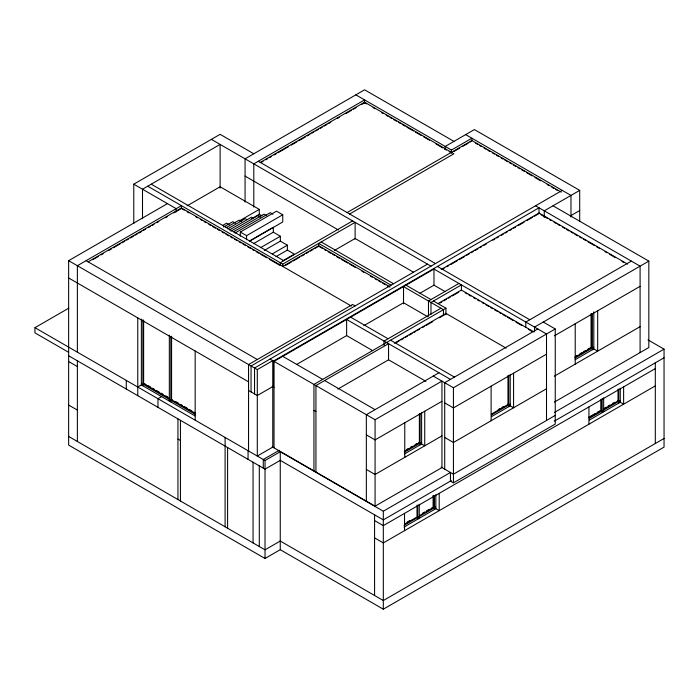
<?xml version="1.0" encoding="UTF-8"?>
<svg xmlns="http://www.w3.org/2000/svg" width="699" height="699" viewBox="0 0 699 699"><rect width="100%" height="100%" fill="white"/><g stroke="black" fill="none" stroke-linecap="round" stroke-linejoin="round"><path stroke-width="1.05" d="M133.771 223.488L133.771 184.178L220.115 134.322L253.798 153.78M68.642 352.313L34.95 332.864L34.95 327.674L265.026 460.51L280.255 451.72L280.255 549.694L265.026 558.475L68.642 445.097L68.642 260.675L167.454 203.627M87.995 261.889L181.434 207.944L351.352 306.048M260.177 162.483L364.598 102.194L453.931 153.78L349.509 214.069M92.714 259.748L98.376 256.472M101.206 254.838L103.094 253.754M108.756 250.478L111.587 248.844M113.474 247.761L120.088 243.942M121.975 242.85L124.806 241.216M126.694 240.124L128.581 239.041M130.468 237.948L133.299 236.314M135.187 235.222L137.074 234.13M138.961 233.047L141.792 231.413M143.679 230.321L145.567 229.228M148.398 227.594L150.285 226.502M152.172 225.419L154.06 224.327M156.891 222.693L158.778 221.6M165.383 217.791L167.271 216.699M173.885 212.88L180.491 209.071M261.111 162.518L262.999 161.434M265.821 159.8L267.7 158.717M269.578 157.633L271.465 156.541M274.288 154.916L276.166 153.832M278.045 152.74L288.399 146.773M291.221 145.139L296.865 141.88M298.744 140.796L305.332 136.995M307.211 135.903L310.033 134.278M311.911 133.186L313.799 132.102M315.677 131.019L318.499 129.385M320.378 128.301L322.265 127.218M324.144 126.126L326.966 124.501M328.845 123.417L330.732 122.325M337.311 118.524L339.198 117.441M345.787 113.64L351.431 110.381M353.31 109.289L356.132 107.663M361.776 104.404L364.598 102.77L366.477 103.863M187.087 205.838L220.115 186.773L259.294 209.385L259.294 215.152M34.95 327.674L68.834 308.11M222.885 225.305L226.598 223.164L229.272 224.702M223.558 227.018L232.837 221.662L235.511 223.208M226.092 227.664L239.075 220.168L241.749 221.705M239.477 220.832L259.294 209.385M227.691 228.844L245.314 218.665L247.097 219.696M229.289 230.023L251.553 217.171L253.335 218.193M251.745 218.647L259.294 214.287L261.915 215.808M230.888 231.203L257.791 215.668L260.465 217.214M233.414 231.85L264.03 214.174L266.703 215.711M235.013 233.029L270.268 212.671L272.942 214.217M240.325 236.183L240.325 232.068L276.507 211.177L282.746 214.776L282.746 221.976L249.351 241.26M240.325 232.068L246.564 235.668L282.746 214.776M249.753 240.919L273.335 227.297L273.335 232.444M253.527 243.636L273.335 232.199L280.351 236.245L280.351 241.391M260.535 247.682L280.351 236.245M264.309 250.399L280.351 241.146L287.368 245.192L287.368 250.338M355.861 94.854L451.44 150.032L471.904 138.219L471.904 140.377M272.269 253.903L287.368 245.192M347.01 212.627L471.904 140.525L561.297 192.129M454.062 151.395L459.697 148.144M462.511 146.519L468.147 143.269M470.025 142.185L471.904 140.525M276.044 256.629L287.368 250.093L294.375 254.139L283.051 260.675M352.619 220.91L280.255 262.693L280.255 264.86M147.742 186.196L282.746 264.135L355.118 222.352L355.118 239.119M282.746 266.441L318.683 245.698L390.112 286.931M285.585 265.375L291.256 262.108M293.152 261.015L299.766 257.188M301.662 256.096L304.493 254.462M306.389 253.37L308.276 252.278M310.173 251.186L313.003 249.543M314.899 248.451L317.739 246.817M334.375 250.469L355.118 238.49L413.389 272.129M137.764 387.028L141.539 384.852M143.627 320.098L143.627 383.646L146.012 384.45M161.749 396.525L157.974 398.701L157.974 407.342M171.578 336.236L171.578 399.784L172.076 399.496M427.482 264.135L251.055 365.996L251.055 391.929M562.232 190.373L254.55 368.015L254.55 393.948M257.293 369.596L272.767 360.667L272.767 447.107L257.293 456.045L257.293 369.596L68.642 260.675M441.226 269.456L539.025 212.994L627.588 264.117M442.17 269.491L444.048 268.407M446.871 266.773L448.749 265.69M450.628 264.606L457.216 260.806M459.094 259.713L464.739 256.454M466.617 255.371L469.44 253.746M471.318 252.654L473.197 251.57M475.084 250.487L477.898 248.861M479.785 247.769L481.663 246.686M483.542 245.602L486.364 243.968M492.952 240.168L494.831 239.084M496.709 238.001L498.588 236.909M501.41 235.283L503.289 234.2M505.176 233.108L507.055 232.024M509.877 230.399L511.755 229.316M513.634 228.224L515.521 227.14M518.343 225.515L523.979 222.256M526.801 220.622L532.446 217.363M534.324 216.279L539.025 213.562L539.025 207.804L273.51 361.095L273.51 387.028M579.707 221.443L579.707 190.373L544.268 210.827L544.268 217.31M296.839 364.345L346.634 335.599L372.628 350.61M363.847 325.655L403.524 302.746L427.858 316.796M419.994 293.239L433.974 285.175L445.062 291.57M272.767 386.599L257.293 395.529L248.556 390.488M570.969 215.58L579.707 210.539M458.928 283.445L428.478 301.016L428.478 316.149M438.133 303.515L461.419 290.068L534.01 331.981M439.994 303.017L441.855 301.942M443.716 300.867L446.512 299.251M448.374 298.176L450.243 297.101M452.104 296.026L458.623 292.261M440.955 308.224L384.066 341.068L384.066 345.393M445.945 314.707L445.945 308.224L313.938 384.433L313.938 470.881M394.306 343.226L445.945 313.405M396.184 342.72L398.998 341.086M400.877 340.002L403.699 338.377M405.577 337.294L407.447 336.21M409.326 335.127L412.148 333.502M414.026 332.418L415.905 331.335M417.784 330.251L419.662 329.168M422.476 327.534L424.354 326.45M426.233 325.367L432.803 321.575M439.374 317.783L445.01 314.524M337.827 389.09L388.557 359.802L425.892 381.357M279.303 450.252L263.278 459.496L263.278 468.147M280.255 460.361L265.026 469.151L68.642 355.765M631.363 261.111L525.805 322.056L525.805 327.455M438.963 372.768L366.346 414.69L366.346 501.139M554.324 402.117L648.829 347.552L648.829 261.111L534.534 327.097L534.534 331.413M270.024 359.076L375.075 419.732L441.96 381.121L441.96 467.57L375.075 506.181L272.199 446.783M537.784 328.967L444.704 382.711L444.704 469.151M433.223 376.079L453.433 387.753L555.251 328.967L555.251 424.057L453.433 482.843L450.444 481.113L450.444 472.463L383.314 511.222L278.508 450.715M554.324 335.843L640.092 286.319M441.96 401.296L375.075 439.907L366.346 434.865M546.513 354.183L453.433 407.919L444.704 402.877M406.617 449.501L408.504 448.417M410.392 447.325L412.27 446.233M415.101 444.608L416.988 443.516M404.293 451.423L419.374 442.712L419.374 413.738M404.38 452.236L421.619 442.284M404.38 453.966L421.619 444.014L421.619 412.672M575.303 356.438L577.156 355.363M579.934 353.764L581.786 352.689M583.648 351.623L585.5 350.548M587.352 349.483L590.131 347.875M574.875 357.259L591.555 347.63L591.555 314M575.085 358.002L593.801 347.193M441.96 435.87L375.075 474.481L366.346 469.44M575.085 359.732L593.801 348.923L593.801 311.85M554.324 376.184L640.092 326.66M498.195 409.597L500.047 408.531M501.899 407.456L503.752 406.39M491.275 414.166L507.963 404.538L507.963 375.564M491.493 414.909L510.209 404.101M491.493 416.639L510.209 405.831L510.209 374.498M280.255 541.043L265.026 549.833L68.642 436.447M546.513 388.758L453.433 442.502L444.704 437.452M554.403 412.445L664.05 349.142L664.05 447.107L383.314 609.196L280.343 549.746M555.251 415.416L453.433 474.193L441.165 467.115M451.371 480.571L383.314 519.864L280.177 460.318M554.263 421.174L664.05 357.783M655.312 368.591L383.314 525.631L374.577 520.589M407.063 522.144L409.894 520.51M422.72 513.11L424.608 512.018M426.495 510.925L429.326 509.291M431.213 508.208L433.598 507.404L433.598 495.705M588.645 417.312L595.251 413.493M597.138 412.41L599.969 410.776M604.303 408.277L606.19 407.185M608.078 406.093L609.965 405.001M612.796 403.367L614.683 402.283M404.738 524.067L417.006 516.989L417.006 505.281M419.444 515.574L433.598 507.404M589.152 417.6L601.411 410.514L601.411 399.872M603.857 409.107L618.012 400.938L618.012 389.229M403.97 525.377L435.844 506.976M589.318 418.36L620.258 400.501M403.97 527.107L435.844 508.697L435.844 494.656M589.318 420.09L620.258 402.231L620.258 388.181M655.312 385.883L383.314 542.922L374.577 537.872M664.05 438.465L383.314 600.546L280.177 541M579.707 190.373L474.394 129.568L445.202 146.432L445.202 149.673M465.665 134.61L570.969 195.414L570.969 217.022M475.669 143.269L477.548 144.361M479.427 145.444L481.314 146.528M484.136 148.162L486.015 149.245M487.902 150.329L489.781 151.421M492.603 153.046L494.481 154.138M496.369 155.222L498.247 156.305M501.069 157.939L502.957 159.023M504.835 160.115L507.657 161.74M509.545 162.832L511.423 163.916M513.302 164.999L516.124 166.633M518.011 167.716L519.89 168.809M521.777 169.892L524.6 171.517M526.478 172.609L532.122 175.868M534.945 177.494L540.589 180.753M547.177 184.562L549.064 185.646M551.887 187.28L553.765 188.363M555.653 189.446L557.531 190.539M453.931 141.381L364.598 89.804L245.069 158.822L245.069 202.037M553.005 205.786L648.829 261.111M373.065 107.663L374.944 108.747M381.523 112.548L383.401 113.631M386.224 115.265L388.111 116.349M389.99 117.432L391.868 118.515M393.747 119.608L396.569 121.233M398.447 122.316L400.335 123.408M402.213 124.492L405.036 126.117M406.914 127.209L413.493 131.01M415.381 132.094L421.016 135.353M423.839 136.978L429.483 140.237M436.062 144.038L442.65 147.838M444.529 148.922L446.408 150.005M449.23 151.639L451.117 152.723M535.539 205.786L640.092 266.153L640.092 352.602M540.912 214.654L547.509 218.464M549.397 219.547L551.275 220.639M554.106 222.273L555.985 223.357M557.872 224.449L559.759 225.532M562.581 227.166L564.469 228.25M566.347 229.342L569.178 230.976M571.066 232.059L572.944 233.151M574.831 234.235L577.654 235.869M579.541 236.952L581.428 238.044M583.307 239.128L586.138 240.762M588.016 241.854L594.613 245.655M596.5 246.747L599.323 248.381M604.976 251.64L606.863 252.732M609.694 254.366L615.347 257.625M621.935 261.435L623.823 262.518M647.999 339.871L664.05 349.142M591.555 347.63L591.057 347.342L591.057 313.711M593.302 348.635L597.671 351.16L597.671 310.819M543.272 322.056L555.251 328.967M258.289 161.268L435.468 263.558M437.46 266.441L529.798 319.749M211.378 139.372L430.977 266.153M433.467 268.748L546.513 334.008L546.513 420.457M465.193 292.82L467.081 293.912M468.959 294.995L470.846 296.088M473.677 297.722L475.565 298.805M477.443 299.897L479.331 300.989M482.161 302.623L484.049 303.707M485.927 304.799L488.758 306.433M490.646 307.516L492.533 308.608M494.411 309.692L497.242 311.326M499.13 312.418L501.017 313.502M502.904 314.594L505.726 316.228M507.614 317.311L513.267 320.579M516.098 322.213L521.751 325.481M528.357 329.29L532.122 331.466M245.069 176.104L338.395 229.988M617.514 400.649L618.012 400.938M619.253 401.654L623.622 404.179L623.622 386.888M406.023 285.175L430.977 299.574M433.467 301.016L445.945 308.224M445.726 313.283L506.076 348.119M321.173 241.95L393.546 283.733M391.047 285.175L318.683 243.392L318.683 246.633M319.618 246.817L322.44 248.442M324.319 249.526L326.197 250.609M328.076 251.692L330.898 253.326M332.776 254.41L334.655 255.493M336.542 256.577L339.356 258.211M341.234 259.294L347.814 263.095M349.692 264.178L355.337 267.429M361.916 271.229L363.795 272.313M370.374 276.114L372.252 277.197M375.075 278.831L376.953 279.915M378.832 280.998L380.71 282.081M382.589 283.165L385.411 284.799M387.29 285.882L389.168 286.966M601.411 410.514L600.913 410.226L600.913 399.583M151.237 184.178L283.742 260.675M355.118 305.917L352.619 304.476L248.556 364.555L248.556 451.004M182.378 209.071L184.274 210.163M187.105 211.797L189.001 212.889M195.615 216.716L197.511 217.808M200.351 219.442L202.238 220.535M204.134 221.627L206.022 222.719M208.861 224.362L210.749 225.454M212.645 226.546L215.484 228.18M217.372 229.272L219.268 230.364M222.099 232.007L223.995 233.099M225.882 234.191L228.722 235.825M230.609 236.917L232.505 238.009M234.392 239.102L237.232 240.744M239.128 241.828L241.015 242.92M242.911 244.012L245.742 245.655M247.638 246.747L250.478 248.381M252.365 249.473L254.261 250.565M256.149 251.657L258.988 253.3M260.876 254.392L266.555 257.669M269.386 259.303L279.792 265.314M133.771 184.178L176.192 208.669L176.192 211.911M507.465 404.249L507.963 404.538M510.078 405.761L513.573 407.779L513.573 373.196M350.627 317.154L388.059 338.762M390.549 340.203L454.437 377.084M450.444 379.391L346.634 319.46L346.634 335.669M282.746 356.341L322.676 379.391M324.668 380.544L375.075 409.649M418.876 442.423L419.374 442.712M421.244 443.795L424.739 445.813L424.739 411.23M86.108 260.675L257.293 359.513M272.199 386.267L274.017 387.316M313.938 410.374L315.939 411.519M68.642 277.966L248.556 381.846M435.722 508.627L439.208 510.646L439.208 493.354M147.908 385.542L150.739 387.176M152.627 388.268L154.514 389.36M156.41 390.444L159.241 392.087M161.128 393.179L163.016 394.262M165.855 395.905L167.743 396.988M175.851 401.672L178.691 403.314M180.578 404.398L182.465 405.49M184.353 406.582L187.192 408.216M189.08 409.308L191.91 410.951M193.806 412.034L195.694 413.126M143.627 383.646L169.132 398.369M171.578 399.784L195.196 413.415M141.381 383.209L195.012 414.175M195.012 415.905L141.381 384.939L141.381 319.024M68.642 361.532L77.371 366.573M177.939 439.042L180.438 440.484M68.642 405.044L77.371 410.086M655.312 362.825L655.312 443.507M618.755 389.046L618.755 403.096M603.656 397.766L603.656 411.816M602.162 398.631L602.162 412.672M592.306 313.807L592.306 349.788M588.934 406.914L588.934 424.206M575.216 323.786L575.216 364.127M508.706 375.363L508.706 406.696M491.117 386.163L491.117 420.746M461.419 290.644L461.419 284.886L430.977 302.457L430.977 314.349M453.433 387.753L453.433 482.843M451.44 150.032L451.44 153.273M443.454 315.066L443.454 309.666L403.524 286.607L403.524 303.899M434.341 495.521L434.341 509.562M433.974 285.244L433.974 269.036L274.017 361.383L274.017 447.832M433.1 495.416L433.1 507.116M420.125 413.537L420.125 444.879M419.251 504.232L419.251 518.282M417.749 505.097L417.749 519.147M404.773 422.764L404.773 457.338M404.529 513.381L404.529 530.672M388.557 359.871L388.557 343.663L315.939 385.586L315.939 472.035M383.314 511.222L383.314 609.196M375.075 419.732L375.075 506.181M374.577 514.822L374.577 595.504M364.598 103.137L364.598 99.896L253.798 163.863L253.798 207.087M282.746 264.135L282.746 266.232M265.026 460.51L265.026 558.475M259.294 465.84L259.294 546.522M253.055 462.24L253.055 542.922M248.058 450.715L248.058 459.357M246.564 235.668L246.564 239.783M227.594 447.543L227.594 528.226M225.104 437.46L225.104 526.784M220.115 188.092L220.115 144.413L142.5 189.219L142.5 218.7M195.161 351.012L195.161 420.169M181.434 208.887L181.434 205.646L77.371 265.716L77.371 352.165M180.438 420.309L180.438 500.991M177.939 418.867L177.939 499.549M170.827 337.11L170.827 401.942M169.333 335.162L169.333 401.077M142.876 319.889L142.876 385.804M137.764 317.879L137.764 395.678M126.283 380.405L126.283 389.046M77.371 360.806L77.371 441.488"/></g></svg>
